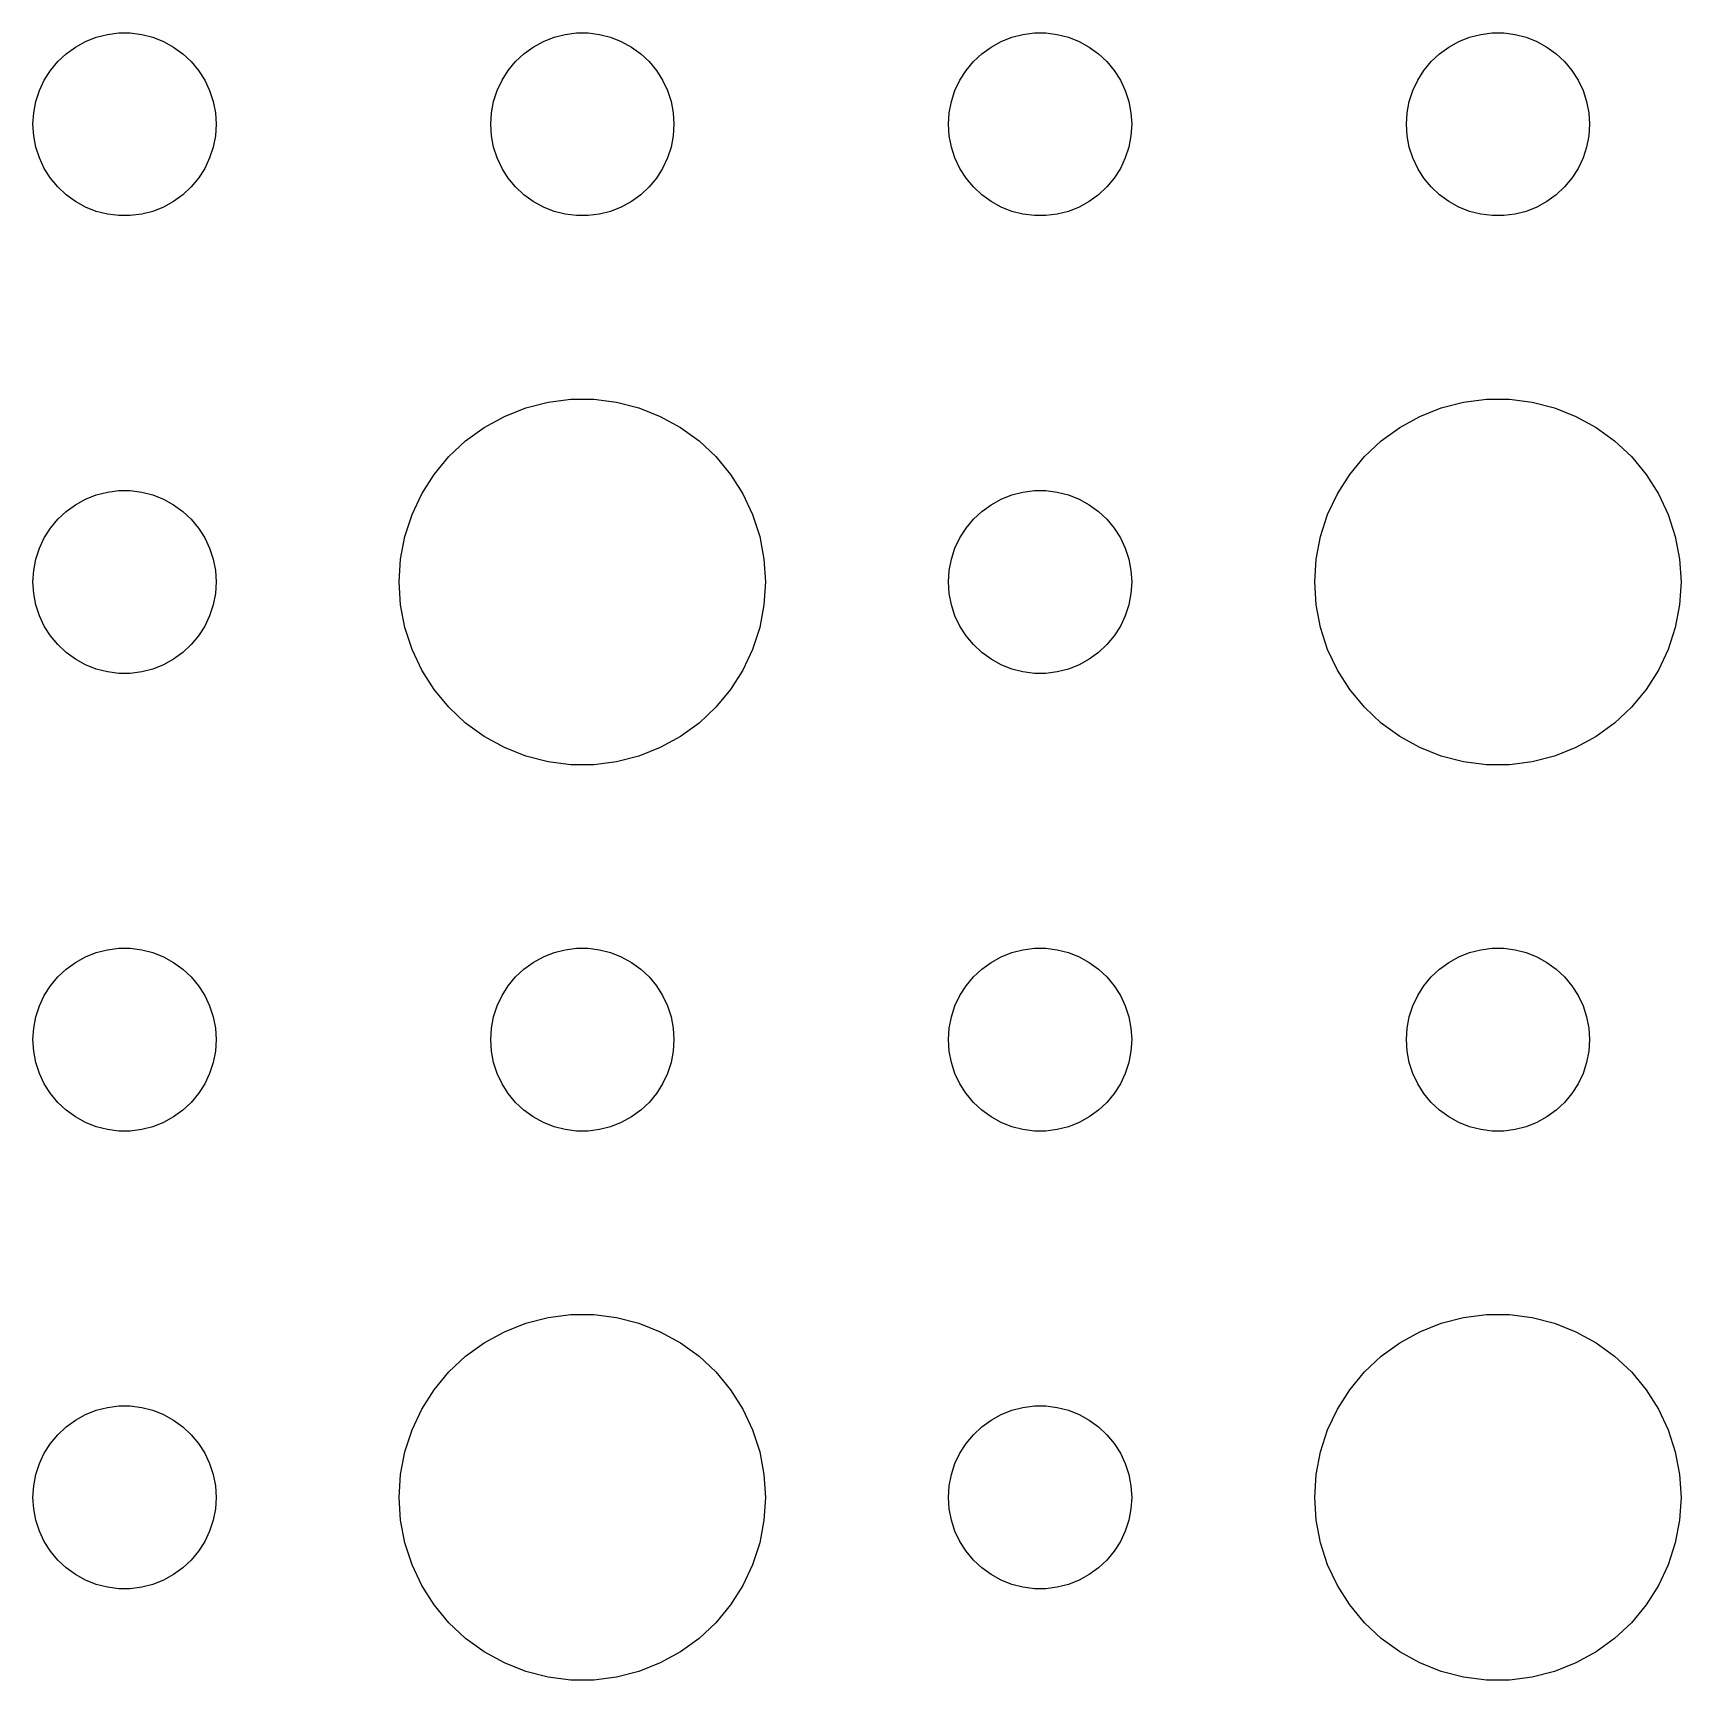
# Model space of a CAD drawing. Header units: metres. Extents: x -134 to 134, y 176 to 508.
# Drawn here: x -31.5 to -4.5, y 339.01 to 366 of the extents above; entities that cross this region are included whole.
import ezdxf

# ---------------------------------------------------------------- set-up
doc = ezdxf.new("R2010")
doc.units = ezdxf.units.M

msp = doc.modelspace()

# ---------------------------------------------------------------- linework, layer by layer
for p, q in [((-30.8037, 365.766), (-30.6387, 365.857)), ((-30.6387, 365.857), (-30.4635, 365.927)), ((-30.4635, 365.927), (-30.2811, 365.973)), ((-30.2811, 365.973), (-30.0942, 365.997)), ((-30.0942, 365.997), (-29.9058, 365.997)), ((-29.9058, 365.997), (-29.7189, 365.973)), ((-29.7189, 365.973), (-29.5365, 365.927)), ((-29.5365, 365.927), (-29.3613, 365.857)), ((-29.3613, 365.857), (-29.1963, 365.766)), ((-23.3037, 365.766), (-23.1387, 365.857)), ((-23.1387, 365.857), (-22.9635, 365.927)), ((-22.9635, 365.927), (-22.7811, 365.973)), ((-22.7811, 365.973), (-22.5942, 365.997)), ((-22.5942, 365.997), (-22.4058, 365.997)), ((-22.4058, 365.997), (-22.2189, 365.973)), ((-22.2189, 365.973), (-22.0365, 365.927)), ((-22.0365, 365.927), (-21.8613, 365.857)), ((-21.8613, 365.857), (-21.6963, 365.766)), ((-15.8037, 365.766), (-15.6387, 365.857)), ((-15.6387, 365.857), (-15.4635, 365.927)), ((-15.4635, 365.927), (-15.2811, 365.973)), ((-15.2811, 365.973), (-15.0942, 365.997)), ((-15.0942, 365.997), (-14.9058, 365.997)), ((-14.9058, 365.997), (-14.7189, 365.973)), ((-14.7189, 365.973), (-14.5365, 365.927)), ((-14.5365, 365.927), (-14.3613, 365.857)), ((-14.3613, 365.857), (-14.1963, 365.766)), ((-8.30373, 365.766), (-8.13866, 365.857)), ((-8.13866, 365.857), (-7.96352, 365.927)), ((-7.96352, 365.927), (-7.78107, 365.973)), ((-7.78107, 365.973), (-7.59418, 365.997)), ((-7.59418, 365.997), (-7.40581, 365.997)), ((-7.40581, 365.997), (-7.21892, 365.973)), ((-7.21892, 365.973), (-7.03647, 365.927)), ((-7.03647, 365.927), (-6.86133, 365.857)), ((-6.86133, 365.857), (-6.69626, 365.766)), ((-31.0934, 365.527), (-30.9561, 365.656)), ((-30.9561, 365.656), (-30.8037, 365.766)), ((-29.1963, 365.766), (-29.0439, 365.656)), ((-29.0439, 365.656), (-28.9065, 365.527)), ((-23.5934, 365.527), (-23.4561, 365.656)), ((-23.4561, 365.656), (-23.3037, 365.766)), ((-21.6963, 365.766), (-21.5439, 365.656)), ((-21.5439, 365.656), (-21.4065, 365.527)), ((-16.0934, 365.527), (-15.9561, 365.656)), ((-15.9561, 365.656), (-15.8037, 365.766)), ((-14.1963, 365.766), (-14.0439, 365.656)), ((-14.0439, 365.656), (-13.9065, 365.527)), ((-8.59344, 365.527), (-8.45613, 365.656)), ((-8.45613, 365.656), (-8.30373, 365.766)), ((-6.69626, 365.766), (-6.54385, 365.656)), ((-6.54385, 365.656), (-6.40654, 365.527)), ((-31.3145, 365.223), (-31.2135, 365.382)), ((-31.2135, 365.382), (-31.0934, 365.527)), ((-28.9065, 365.527), (-28.7865, 365.382)), ((-28.7865, 365.382), (-28.6855, 365.223)), ((-23.8145, 365.223), (-23.7135, 365.382)), ((-23.7135, 365.382), (-23.5934, 365.527)), ((-21.4065, 365.527), (-21.2865, 365.382)), ((-21.2865, 365.382), (-21.1855, 365.223)), ((-16.3145, 365.223), (-16.2135, 365.382)), ((-16.2135, 365.382), (-16.0934, 365.527)), ((-13.9065, 365.527), (-13.7865, 365.382)), ((-13.7865, 365.382), (-13.6855, 365.223)), ((-8.81445, 365.223), (-8.71352, 365.382)), ((-8.71352, 365.382), (-8.59344, 365.527)), ((-6.40654, 365.527), (-6.28647, 365.382)), ((-6.28647, 365.382), (-6.18553, 365.223)), ((-31.4529, 364.873), (-31.3947, 365.052)), ((-31.3947, 365.052), (-31.3145, 365.223)), ((-28.6855, 365.223), (-28.6053, 365.052)), ((-28.6053, 365.052), (-28.5471, 364.873)), ((-23.9529, 364.873), (-23.8947, 365.052)), ((-23.8947, 365.052), (-23.8145, 365.223)), ((-21.1855, 365.223), (-21.1053, 365.052)), ((-21.1053, 365.052), (-21.0471, 364.873)), ((-16.4529, 364.873), (-16.3947, 365.052)), ((-16.3947, 365.052), (-16.3145, 365.223)), ((-13.6855, 365.223), (-13.6053, 365.052)), ((-13.6053, 365.052), (-13.5471, 364.873)), ((-8.95287, 364.873), (-8.89465, 365.052)), ((-8.89465, 365.052), (-8.81445, 365.223)), ((-6.18553, 365.223), (-6.10533, 365.052)), ((-6.10533, 365.052), (-6.04712, 364.873)), ((-31.4882, 364.688), (-31.4529, 364.873)), ((-28.5471, 364.873), (-28.5118, 364.688)), ((-23.9882, 364.688), (-23.9529, 364.873)), ((-21.0471, 364.873), (-21.0118, 364.688)), ((-16.4882, 364.688), (-16.4529, 364.873)), ((-13.5471, 364.873), (-13.5118, 364.688)), ((-8.98816, 364.688), (-8.95287, 364.873)), ((-6.04712, 364.873), (-6.01183, 364.688)), ((-31.5, 364.5), (-31.4882, 364.688)), ((-31.4882, 364.312), (-31.5, 364.5)), ((-28.5118, 364.688), (-28.5, 364.5)), ((-28.5, 364.5), (-28.5118, 364.312)), ((-24, 364.5), (-23.9882, 364.688)), ((-23.9882, 364.312), (-24, 364.5)), ((-21.0118, 364.688), (-21, 364.5)), ((-21, 364.5), (-21.0118, 364.312)), ((-16.5, 364.5), (-16.4882, 364.688)), ((-16.4882, 364.312), (-16.5, 364.5)), ((-13.5118, 364.688), (-13.5, 364.5)), ((-13.5, 364.5), (-13.5118, 364.312)), ((-9, 364.5), (-8.98816, 364.688)), ((-8.98816, 364.312), (-9, 364.5)), ((-6.01183, 364.688), (-6, 364.5)), ((-6, 364.5), (-6.01183, 364.312)), ((-31.4529, 364.127), (-31.4882, 364.312)), ((-28.5118, 364.312), (-28.5471, 364.127)), ((-23.9529, 364.127), (-23.9882, 364.312)), ((-21.0118, 364.312), (-21.0471, 364.127)), ((-16.4529, 364.127), (-16.4882, 364.312)), ((-13.5118, 364.312), (-13.5471, 364.127)), ((-8.95287, 364.127), (-8.98816, 364.312)), ((-6.01183, 364.312), (-6.04712, 364.127)), ((-31.3947, 363.948), (-31.4529, 364.127)), ((-28.5471, 364.127), (-28.6053, 363.948)), ((-23.8947, 363.948), (-23.9529, 364.127)), ((-21.0471, 364.127), (-21.1053, 363.948)), ((-16.3947, 363.948), (-16.4529, 364.127)), ((-13.5471, 364.127), (-13.6053, 363.948)), ((-8.89465, 363.948), (-8.95287, 364.127)), ((-6.04712, 364.127), (-6.10533, 363.948)), ((-31.3145, 363.777), (-31.3947, 363.948)), ((-31.2135, 363.618), (-31.3145, 363.777)), ((-28.6855, 363.777), (-28.7865, 363.618)), ((-28.6053, 363.948), (-28.6855, 363.777)), ((-23.8145, 363.777), (-23.8947, 363.948)), ((-23.7135, 363.618), (-23.8145, 363.777)), ((-21.1855, 363.777), (-21.2865, 363.618)), ((-21.1053, 363.948), (-21.1855, 363.777)), ((-16.3145, 363.777), (-16.3947, 363.948)), ((-16.2135, 363.618), (-16.3145, 363.777)), ((-13.6855, 363.777), (-13.7865, 363.618)), ((-13.6053, 363.948), (-13.6855, 363.777)), ((-8.81445, 363.777), (-8.89465, 363.948)), ((-8.71352, 363.618), (-8.81445, 363.777)), ((-6.18553, 363.777), (-6.28647, 363.618)), ((-6.10533, 363.948), (-6.18553, 363.777)), ((-31.0934, 363.473), (-31.2135, 363.618)), ((-30.9561, 363.344), (-31.0934, 363.473)), ((-28.9065, 363.473), (-29.0439, 363.344)), ((-28.7865, 363.618), (-28.9065, 363.473)), ((-23.5934, 363.473), (-23.7135, 363.618)), ((-23.4561, 363.344), (-23.5934, 363.473)), ((-21.4065, 363.473), (-21.5439, 363.344)), ((-21.2865, 363.618), (-21.4065, 363.473)), ((-16.0934, 363.473), (-16.2135, 363.618)), ((-15.9561, 363.344), (-16.0934, 363.473)), ((-13.9065, 363.473), (-14.0439, 363.344)), ((-13.7865, 363.618), (-13.9065, 363.473)), ((-8.59344, 363.473), (-8.71352, 363.618)), ((-8.45613, 363.344), (-8.59344, 363.473)), ((-6.40654, 363.473), (-6.54385, 363.344)), ((-6.28647, 363.618), (-6.40654, 363.473)), ((-30.8037, 363.234), (-30.9561, 363.344)), ((-30.6387, 363.143), (-30.8037, 363.234)), ((-29.1963, 363.234), (-29.3613, 363.143)), ((-29.0439, 363.344), (-29.1963, 363.234)), ((-23.3037, 363.234), (-23.4561, 363.344)), ((-23.1387, 363.143), (-23.3037, 363.234)), ((-21.6963, 363.234), (-21.8613, 363.143)), ((-21.5439, 363.344), (-21.6963, 363.234)), ((-15.8037, 363.234), (-15.9561, 363.344)), ((-15.6387, 363.143), (-15.8037, 363.234)), ((-14.1963, 363.234), (-14.3613, 363.143)), ((-14.0439, 363.344), (-14.1963, 363.234)), ((-8.30373, 363.234), (-8.45613, 363.344)), ((-8.13866, 363.143), (-8.30373, 363.234)), ((-6.69626, 363.234), (-6.86133, 363.143)), ((-6.54385, 363.344), (-6.69626, 363.234)), ((-30.4635, 363.073), (-30.6387, 363.143)), ((-30.2811, 363.027), (-30.4635, 363.073)), ((-30.0942, 363.003), (-30.2811, 363.027)), ((-29.9058, 363.003), (-30.0942, 363.003)), ((-29.7189, 363.027), (-29.9058, 363.003)), ((-29.5365, 363.073), (-29.7189, 363.027)), ((-29.3613, 363.143), (-29.5365, 363.073)), ((-22.9635, 363.073), (-23.1387, 363.143)), ((-22.7811, 363.027), (-22.9635, 363.073)), ((-22.5942, 363.003), (-22.7811, 363.027)), ((-22.4058, 363.003), (-22.5942, 363.003)), ((-22.2189, 363.027), (-22.4058, 363.003)), ((-22.0365, 363.073), (-22.2189, 363.027)), ((-21.8613, 363.143), (-22.0365, 363.073)), ((-15.4635, 363.073), (-15.6387, 363.143)), ((-15.2811, 363.027), (-15.4635, 363.073)), ((-15.0942, 363.003), (-15.2811, 363.027)), ((-14.9058, 363.003), (-15.0942, 363.003)), ((-14.7189, 363.027), (-14.9058, 363.003)), ((-14.5365, 363.073), (-14.7189, 363.027)), ((-14.3613, 363.143), (-14.5365, 363.073)), ((-7.96352, 363.073), (-8.13866, 363.143)), ((-7.78107, 363.027), (-7.96352, 363.073)), ((-7.59418, 363.003), (-7.78107, 363.027)), ((-7.40581, 363.003), (-7.59418, 363.003)), ((-7.21892, 363.027), (-7.40581, 363.003)), ((-7.03647, 363.073), (-7.21892, 363.027)), ((-6.86133, 363.143), (-7.03647, 363.073)), ((-23.427, 359.853), (-23.0621, 359.947)), ((-23.0621, 359.947), (-22.6884, 359.994)), ((-22.6884, 359.994), (-22.3116, 359.994)), ((-22.3116, 359.994), (-21.9379, 359.947)), ((-21.9379, 359.947), (-21.5729, 359.853)), ((-8.42705, 359.853), (-8.06213, 359.947)), ((-8.06213, 359.947), (-7.68837, 359.994)), ((-7.68837, 359.994), (-7.31161, 359.994)), ((-7.31161, 359.994), (-6.93785, 359.947)), ((-6.93785, 359.947), (-6.57294, 359.853)), ((-24.1075, 359.533), (-23.7773, 359.714)), ((-23.7773, 359.714), (-23.427, 359.853)), ((-21.5729, 359.853), (-21.2227, 359.714)), ((-21.2227, 359.714), (-20.8925, 359.533)), ((-9.10747, 359.533), (-8.77733, 359.714)), ((-8.77733, 359.714), (-8.42705, 359.853)), ((-6.57294, 359.853), (-6.22266, 359.714)), ((-6.22266, 359.714), (-5.89252, 359.533)), ((-24.4123, 359.312), (-24.1075, 359.533)), ((-20.8925, 359.533), (-20.5877, 359.312)), ((-9.41226, 359.312), (-9.10747, 359.533)), ((-5.89252, 359.533), (-5.58772, 359.312)), ((-24.6869, 359.054), (-24.4123, 359.312)), ((-20.5877, 359.312), (-20.3131, 359.054)), ((-9.6869, 359.054), (-9.41226, 359.312)), ((-5.58772, 359.312), (-5.31308, 359.054)), ((-24.927, 358.763), (-24.6869, 359.054)), ((-20.3131, 359.054), (-20.0729, 358.763)), ((-9.92705, 358.763), (-9.6869, 359.054)), ((-5.31308, 359.054), (-5.07294, 358.763)), ((-25.1289, 358.445), (-24.927, 358.763)), ((-20.0729, 358.763), (-19.8711, 358.445)), ((-10.1289, 358.445), (-9.92705, 358.763)), ((-5.07294, 358.763), (-4.87108, 358.445)), ((-30.8037, 358.266), (-30.6387, 358.357)), ((-30.6387, 358.357), (-30.4635, 358.427)), ((-30.4635, 358.427), (-30.2811, 358.473)), ((-30.2811, 358.473), (-30.0942, 358.497)), ((-30.0942, 358.497), (-29.9058, 358.497)), ((-29.9058, 358.497), (-29.7189, 358.473)), ((-29.7189, 358.473), (-29.5365, 358.427)), ((-29.5365, 358.427), (-29.3613, 358.357)), ((-29.3613, 358.357), (-29.1963, 358.266)), ((-25.2893, 358.104), (-25.1289, 358.445)), ((-19.8711, 358.445), (-19.7107, 358.104)), ((-15.8037, 358.266), (-15.6387, 358.357)), ((-15.6387, 358.357), (-15.4635, 358.427)), ((-15.4635, 358.427), (-15.2811, 358.473)), ((-15.2811, 358.473), (-15.0942, 358.497)), ((-15.0942, 358.497), (-14.9058, 358.497)), ((-14.9058, 358.497), (-14.7189, 358.473)), ((-14.7189, 358.473), (-14.5365, 358.427)), ((-14.5365, 358.427), (-14.3613, 358.357)), ((-14.3613, 358.357), (-14.1963, 358.266)), ((-10.2893, 358.104), (-10.1289, 358.445)), ((-4.87108, 358.445), (-4.71066, 358.104)), ((-31.2135, 357.882), (-31.0934, 358.027)), ((-31.0934, 358.027), (-30.9561, 358.156)), ((-30.9561, 358.156), (-30.8037, 358.266)), ((-29.1963, 358.266), (-29.0439, 358.156)), ((-29.0439, 358.156), (-28.9065, 358.027)), ((-28.9065, 358.027), (-28.7865, 357.882)), ((-25.4057, 357.746), (-25.2893, 358.104)), ((-19.7107, 358.104), (-19.5942, 357.746)), ((-16.2135, 357.882), (-16.0934, 358.027)), ((-16.0934, 358.027), (-15.9561, 358.156)), ((-15.9561, 358.156), (-15.8037, 358.266)), ((-14.1963, 358.266), (-14.0439, 358.156)), ((-14.0439, 358.156), (-13.9065, 358.027)), ((-13.9065, 358.027), (-13.7865, 357.882)), ((-10.4057, 357.746), (-10.2893, 358.104)), ((-4.71066, 358.104), (-4.59424, 357.746)), ((-31.3145, 357.723), (-31.2135, 357.882)), ((-28.7865, 357.882), (-28.6855, 357.723)), ((-16.3145, 357.723), (-16.2135, 357.882)), ((-13.7865, 357.882), (-13.6855, 357.723)), ((-31.4529, 357.373), (-31.3947, 357.552)), ((-31.3947, 357.552), (-31.3145, 357.723)), ((-28.6855, 357.723), (-28.6053, 357.552)), ((-28.6053, 357.552), (-28.5471, 357.373)), ((-25.4763, 357.376), (-25.4057, 357.746)), ((-19.5942, 357.746), (-19.5237, 357.376)), ((-16.4529, 357.373), (-16.3947, 357.552)), ((-16.3947, 357.552), (-16.3145, 357.723)), ((-13.6855, 357.723), (-13.6053, 357.552)), ((-13.6053, 357.552), (-13.5471, 357.373)), ((-10.4763, 357.376), (-10.4057, 357.746)), ((-4.59424, 357.746), (-4.52365, 357.376)), ((-31.4882, 357.188), (-31.4529, 357.373)), ((-28.5471, 357.373), (-28.5118, 357.188)), ((-25.5, 357), (-25.4763, 357.376)), ((-19.5237, 357.376), (-19.5, 357)), ((-16.4882, 357.188), (-16.4529, 357.373)), ((-13.5471, 357.373), (-13.5118, 357.188)), ((-10.5, 357), (-10.4763, 357.376)), ((-4.52365, 357.376), (-4.5, 357)), ((-31.5, 357), (-31.4882, 357.188)), ((-31.4882, 356.812), (-31.5, 357)), ((-28.5118, 357.188), (-28.5, 357)), ((-28.5, 357), (-28.5118, 356.812)), ((-25.4763, 356.624), (-25.5, 357)), ((-19.5, 357), (-19.5237, 356.624)), ((-16.5, 357), (-16.4882, 357.188)), ((-16.4882, 356.812), (-16.5, 357)), ((-13.5118, 357.188), (-13.5, 357)), ((-13.5, 357), (-13.5118, 356.812)), ((-10.4763, 356.624), (-10.5, 357)), ((-4.5, 357), (-4.52365, 356.624)), ((-31.4529, 356.627), (-31.4882, 356.812)), ((-28.5118, 356.812), (-28.5471, 356.627)), ((-16.4529, 356.627), (-16.4882, 356.812)), ((-13.5118, 356.812), (-13.5471, 356.627)), ((-31.3947, 356.448), (-31.4529, 356.627)), ((-31.3145, 356.277), (-31.3947, 356.448)), ((-28.6053, 356.448), (-28.6855, 356.277)), ((-28.5471, 356.627), (-28.6053, 356.448)), ((-25.4057, 356.254), (-25.4763, 356.624)), ((-19.5237, 356.624), (-19.5942, 356.254)), ((-16.3947, 356.448), (-16.4529, 356.627)), ((-16.3145, 356.277), (-16.3947, 356.448)), ((-13.6053, 356.448), (-13.6855, 356.277)), ((-13.5471, 356.627), (-13.6053, 356.448)), ((-10.4057, 356.254), (-10.4763, 356.624)), ((-4.52365, 356.624), (-4.59424, 356.254)), ((-31.2135, 356.118), (-31.3145, 356.277)), ((-28.6855, 356.277), (-28.7865, 356.118)), ((-25.2893, 355.896), (-25.4057, 356.254)), ((-19.5942, 356.254), (-19.7107, 355.896)), ((-16.2135, 356.118), (-16.3145, 356.277)), ((-13.6855, 356.277), (-13.7865, 356.118)), ((-10.2893, 355.896), (-10.4057, 356.254)), ((-4.59424, 356.254), (-4.71066, 355.896)), ((-31.0934, 355.973), (-31.2135, 356.118)), ((-30.9561, 355.844), (-31.0934, 355.973)), ((-28.9065, 355.973), (-29.0439, 355.844)), ((-28.7865, 356.118), (-28.9065, 355.973)), ((-25.1289, 355.555), (-25.2893, 355.896)), ((-19.7107, 355.896), (-19.8711, 355.555)), ((-16.0934, 355.973), (-16.2135, 356.118)), ((-15.9561, 355.844), (-16.0934, 355.973)), ((-13.9065, 355.973), (-14.0439, 355.844)), ((-13.7865, 356.118), (-13.9065, 355.973)), ((-10.1289, 355.555), (-10.2893, 355.896)), ((-4.71066, 355.896), (-4.87108, 355.555)), ((-30.8037, 355.734), (-30.9561, 355.844)), ((-30.6387, 355.643), (-30.8037, 355.734)), ((-30.4635, 355.573), (-30.6387, 355.643)), ((-29.3613, 355.643), (-29.5365, 355.573)), ((-29.1963, 355.734), (-29.3613, 355.643)), ((-29.0439, 355.844), (-29.1963, 355.734)), ((-15.8037, 355.734), (-15.9561, 355.844)), ((-15.6387, 355.643), (-15.8037, 355.734)), ((-15.4635, 355.573), (-15.6387, 355.643)), ((-14.3613, 355.643), (-14.5365, 355.573)), ((-14.1963, 355.734), (-14.3613, 355.643)), ((-14.0439, 355.844), (-14.1963, 355.734)), ((-30.2811, 355.527), (-30.4635, 355.573)), ((-30.0942, 355.503), (-30.2811, 355.527)), ((-29.9058, 355.503), (-30.0942, 355.503)), ((-29.7189, 355.527), (-29.9058, 355.503)), ((-29.5365, 355.573), (-29.7189, 355.527)), ((-24.927, 355.237), (-25.1289, 355.555)), ((-19.8711, 355.555), (-20.0729, 355.237)), ((-15.2811, 355.527), (-15.4635, 355.573)), ((-15.0942, 355.503), (-15.2811, 355.527)), ((-14.9058, 355.503), (-15.0942, 355.503)), ((-14.7189, 355.527), (-14.9058, 355.503)), ((-14.5365, 355.573), (-14.7189, 355.527)), ((-9.92705, 355.237), (-10.1289, 355.555)), ((-4.87108, 355.555), (-5.07294, 355.237)), ((-24.6869, 354.946), (-24.927, 355.237)), ((-20.0729, 355.237), (-20.3131, 354.946)), ((-9.6869, 354.946), (-9.92705, 355.237)), ((-5.07294, 355.237), (-5.31308, 354.946)), ((-24.4123, 354.688), (-24.6869, 354.946)), ((-20.3131, 354.946), (-20.5877, 354.688)), ((-9.41226, 354.688), (-9.6869, 354.946)), ((-5.31308, 354.946), (-5.58772, 354.688)), ((-24.1075, 354.467), (-24.4123, 354.688)), ((-20.5877, 354.688), (-20.8925, 354.467)), ((-9.10747, 354.467), (-9.41226, 354.688)), ((-5.58772, 354.688), (-5.89252, 354.467)), ((-23.7773, 354.286), (-24.1075, 354.467)), ((-23.427, 354.147), (-23.7773, 354.286)), ((-21.2227, 354.286), (-21.5729, 354.147)), ((-20.8925, 354.467), (-21.2227, 354.286)), ((-8.77733, 354.286), (-9.10747, 354.467)), ((-8.42705, 354.147), (-8.77733, 354.286)), ((-6.22266, 354.286), (-6.57294, 354.147)), ((-5.89252, 354.467), (-6.22266, 354.286)), ((-23.0621, 354.053), (-23.427, 354.147)), ((-22.6884, 354.006), (-23.0621, 354.053)), ((-22.3116, 354.006), (-22.6884, 354.006)), ((-21.9379, 354.053), (-22.3116, 354.006)), ((-21.5729, 354.147), (-21.9379, 354.053)), ((-8.06213, 354.053), (-8.42705, 354.147)), ((-7.68837, 354.006), (-8.06213, 354.053)), ((-7.31161, 354.006), (-7.68837, 354.006)), ((-6.93785, 354.053), (-7.31161, 354.006)), ((-6.57294, 354.147), (-6.93785, 354.053)), ((-30.9561, 350.656), (-30.8037, 350.766)), ((-30.8037, 350.766), (-30.6387, 350.857)), ((-30.6387, 350.857), (-30.4635, 350.927)), ((-30.4635, 350.927), (-30.2811, 350.973)), ((-30.2811, 350.973), (-30.0942, 350.997)), ((-30.0942, 350.997), (-29.9058, 350.997)), ((-29.9058, 350.997), (-29.7189, 350.973)), ((-29.7189, 350.973), (-29.5365, 350.927)), ((-29.5365, 350.927), (-29.3613, 350.857)), ((-29.3613, 350.857), (-29.1963, 350.766)), ((-29.1963, 350.766), (-29.0439, 350.656)), ((-23.4561, 350.656), (-23.3037, 350.766)), ((-23.3037, 350.766), (-23.1387, 350.857)), ((-23.1387, 350.857), (-22.9635, 350.927)), ((-22.9635, 350.927), (-22.7811, 350.973)), ((-22.7811, 350.973), (-22.5942, 350.997)), ((-22.5942, 350.997), (-22.4058, 350.997)), ((-22.4058, 350.997), (-22.2189, 350.973)), ((-22.2189, 350.973), (-22.0365, 350.927)), ((-22.0365, 350.927), (-21.8613, 350.857)), ((-21.8613, 350.857), (-21.6963, 350.766)), ((-21.6963, 350.766), (-21.5439, 350.656)), ((-15.9561, 350.656), (-15.8037, 350.766)), ((-15.8037, 350.766), (-15.6387, 350.857)), ((-15.6387, 350.857), (-15.4635, 350.927)), ((-15.4635, 350.927), (-15.2811, 350.973)), ((-15.2811, 350.973), (-15.0942, 350.997)), ((-15.0942, 350.997), (-14.9058, 350.997)), ((-14.9058, 350.997), (-14.7189, 350.973)), ((-14.7189, 350.973), (-14.5365, 350.927)), ((-14.5365, 350.927), (-14.3613, 350.857)), ((-14.3613, 350.857), (-14.1963, 350.766)), ((-14.1963, 350.766), (-14.0439, 350.656)), ((-8.45613, 350.656), (-8.30373, 350.766)), ((-8.30373, 350.766), (-8.13866, 350.857)), ((-8.13866, 350.857), (-7.96352, 350.927)), ((-7.96352, 350.927), (-7.78107, 350.973)), ((-7.78107, 350.973), (-7.59418, 350.997)), ((-7.59418, 350.997), (-7.40581, 350.997)), ((-7.40581, 350.997), (-7.21892, 350.973)), ((-7.21892, 350.973), (-7.03647, 350.927)), ((-7.03647, 350.927), (-6.86133, 350.857)), ((-6.86133, 350.857), (-6.69626, 350.766)), ((-6.69626, 350.766), (-6.54385, 350.656)), ((-31.2135, 350.382), (-31.0934, 350.527)), ((-31.0934, 350.527), (-30.9561, 350.656)), ((-29.0439, 350.656), (-28.9065, 350.527)), ((-28.9065, 350.527), (-28.7865, 350.382)), ((-23.7135, 350.382), (-23.5934, 350.527)), ((-23.5934, 350.527), (-23.4561, 350.656)), ((-21.5439, 350.656), (-21.4065, 350.527)), ((-21.4065, 350.527), (-21.2865, 350.382)), ((-16.2135, 350.382), (-16.0934, 350.527)), ((-16.0934, 350.527), (-15.9561, 350.656)), ((-14.0439, 350.656), (-13.9065, 350.527)), ((-13.9065, 350.527), (-13.7865, 350.382)), ((-8.71352, 350.382), (-8.59344, 350.527)), ((-8.59344, 350.527), (-8.45613, 350.656)), ((-6.54385, 350.656), (-6.40654, 350.527)), ((-6.40654, 350.527), (-6.28647, 350.382)), ((-31.3947, 350.052), (-31.3145, 350.223)), ((-31.3145, 350.223), (-31.2135, 350.382)), ((-28.7865, 350.382), (-28.6855, 350.223)), ((-28.6855, 350.223), (-28.6053, 350.052)), ((-23.8947, 350.052), (-23.8145, 350.223)), ((-23.8145, 350.223), (-23.7135, 350.382)), ((-21.2865, 350.382), (-21.1855, 350.223)), ((-21.1855, 350.223), (-21.1053, 350.052)), ((-16.3947, 350.052), (-16.3145, 350.223)), ((-16.3145, 350.223), (-16.2135, 350.382)), ((-13.7865, 350.382), (-13.6855, 350.223)), ((-13.6855, 350.223), (-13.6053, 350.052)), ((-8.89465, 350.052), (-8.81445, 350.223)), ((-8.81445, 350.223), (-8.71352, 350.382)), ((-6.28647, 350.382), (-6.18553, 350.223)), ((-6.18553, 350.223), (-6.10533, 350.052)), ((-31.4529, 349.873), (-31.3947, 350.052)), ((-28.6053, 350.052), (-28.5471, 349.873)), ((-23.9529, 349.873), (-23.8947, 350.052)), ((-21.1053, 350.052), (-21.0471, 349.873)), ((-16.4529, 349.873), (-16.3947, 350.052)), ((-13.6053, 350.052), (-13.5471, 349.873)), ((-8.95287, 349.873), (-8.89465, 350.052)), ((-6.10533, 350.052), (-6.04712, 349.873)), ((-31.5, 349.5), (-31.4882, 349.688)), ((-31.4882, 349.688), (-31.4529, 349.873)), ((-28.5471, 349.873), (-28.5118, 349.688)), ((-28.5118, 349.688), (-28.5, 349.5)), ((-24, 349.5), (-23.9882, 349.688)), ((-23.9882, 349.688), (-23.9529, 349.873)), ((-21.0471, 349.873), (-21.0118, 349.688)), ((-21.0118, 349.688), (-21, 349.5)), ((-16.5, 349.5), (-16.4882, 349.688)), ((-16.4882, 349.688), (-16.4529, 349.873)), ((-13.5471, 349.873), (-13.5118, 349.688)), ((-13.5118, 349.688), (-13.5, 349.5)), ((-9, 349.5), (-8.98816, 349.688)), ((-8.98816, 349.688), (-8.95287, 349.873)), ((-6.04712, 349.873), (-6.01183, 349.688)), ((-6.01183, 349.688), (-6, 349.5)), ((-31.4882, 349.312), (-31.5, 349.5)), ((-28.5, 349.5), (-28.5118, 349.312)), ((-23.9882, 349.312), (-24, 349.5)), ((-21, 349.5), (-21.0118, 349.312)), ((-16.4882, 349.312), (-16.5, 349.5)), ((-13.5, 349.5), (-13.5118, 349.312)), ((-8.98816, 349.312), (-9, 349.5)), ((-6, 349.5), (-6.01183, 349.312)), ((-31.4529, 349.127), (-31.4882, 349.312)), ((-31.3947, 348.948), (-31.4529, 349.127)), ((-28.5471, 349.127), (-28.6053, 348.948)), ((-28.5118, 349.312), (-28.5471, 349.127)), ((-23.9529, 349.127), (-23.9882, 349.312)), ((-23.8947, 348.948), (-23.9529, 349.127)), ((-21.0471, 349.127), (-21.1053, 348.948)), ((-21.0118, 349.312), (-21.0471, 349.127)), ((-16.4529, 349.127), (-16.4882, 349.312)), ((-16.3947, 348.948), (-16.4529, 349.127)), ((-13.5471, 349.127), (-13.6053, 348.948)), ((-13.5118, 349.312), (-13.5471, 349.127)), ((-8.95287, 349.127), (-8.98816, 349.312)), ((-8.89465, 348.948), (-8.95287, 349.127)), ((-6.04712, 349.127), (-6.10533, 348.948)), ((-6.01183, 349.312), (-6.04712, 349.127)), ((-31.3145, 348.777), (-31.3947, 348.948)), ((-28.6053, 348.948), (-28.6855, 348.777)), ((-23.8145, 348.777), (-23.8947, 348.948)), ((-21.1053, 348.948), (-21.1855, 348.777)), ((-16.3145, 348.777), (-16.3947, 348.948)), ((-13.6053, 348.948), (-13.6855, 348.777)), ((-8.81445, 348.777), (-8.89465, 348.948)), ((-6.10533, 348.948), (-6.18553, 348.777)), ((-31.2135, 348.618), (-31.3145, 348.777)), ((-31.0934, 348.473), (-31.2135, 348.618)), ((-28.7865, 348.618), (-28.9065, 348.473)), ((-28.6855, 348.777), (-28.7865, 348.618)), ((-23.7135, 348.618), (-23.8145, 348.777)), ((-23.5934, 348.473), (-23.7135, 348.618)), ((-21.2865, 348.618), (-21.4065, 348.473)), ((-21.1855, 348.777), (-21.2865, 348.618)), ((-16.2135, 348.618), (-16.3145, 348.777)), ((-16.0934, 348.473), (-16.2135, 348.618)), ((-13.7865, 348.618), (-13.9065, 348.473)), ((-13.6855, 348.777), (-13.7865, 348.618)), ((-8.71352, 348.618), (-8.81445, 348.777)), ((-8.59344, 348.473), (-8.71352, 348.618)), ((-6.28647, 348.618), (-6.40654, 348.473)), ((-6.18553, 348.777), (-6.28647, 348.618)), ((-30.9561, 348.344), (-31.0934, 348.473)), ((-30.8037, 348.234), (-30.9561, 348.344)), ((-29.0439, 348.344), (-29.1963, 348.234)), ((-28.9065, 348.473), (-29.0439, 348.344)), ((-23.4561, 348.344), (-23.5934, 348.473)), ((-23.3037, 348.234), (-23.4561, 348.344)), ((-21.5439, 348.344), (-21.6963, 348.234)), ((-21.4065, 348.473), (-21.5439, 348.344)), ((-15.9561, 348.344), (-16.0934, 348.473)), ((-15.8037, 348.234), (-15.9561, 348.344)), ((-14.0439, 348.344), (-14.1963, 348.234)), ((-13.9065, 348.473), (-14.0439, 348.344)), ((-8.45613, 348.344), (-8.59344, 348.473)), ((-8.30373, 348.234), (-8.45613, 348.344)), ((-6.54385, 348.344), (-6.69626, 348.234)), ((-6.40654, 348.473), (-6.54385, 348.344)), ((-30.6387, 348.143), (-30.8037, 348.234)), ((-30.4635, 348.073), (-30.6387, 348.143)), ((-30.2811, 348.027), (-30.4635, 348.073)), ((-29.5365, 348.073), (-29.7189, 348.027)), ((-29.3613, 348.143), (-29.5365, 348.073)), ((-29.1963, 348.234), (-29.3613, 348.143)), ((-23.1387, 348.143), (-23.3037, 348.234)), ((-22.9635, 348.073), (-23.1387, 348.143)), ((-22.7811, 348.027), (-22.9635, 348.073)), ((-22.0365, 348.073), (-22.2189, 348.027)), ((-21.8613, 348.143), (-22.0365, 348.073)), ((-21.6963, 348.234), (-21.8613, 348.143)), ((-15.6387, 348.143), (-15.8037, 348.234)), ((-15.4635, 348.073), (-15.6387, 348.143)), ((-15.2811, 348.027), (-15.4635, 348.073)), ((-14.5365, 348.073), (-14.7189, 348.027)), ((-14.3613, 348.143), (-14.5365, 348.073)), ((-14.1963, 348.234), (-14.3613, 348.143)), ((-8.13866, 348.143), (-8.30373, 348.234)), ((-7.96352, 348.073), (-8.13866, 348.143)), ((-7.78107, 348.027), (-7.96352, 348.073)), ((-7.03647, 348.073), (-7.21892, 348.027)), ((-6.86133, 348.143), (-7.03647, 348.073)), ((-6.69626, 348.234), (-6.86133, 348.143)), ((-30.0942, 348.003), (-30.2811, 348.027)), ((-29.9058, 348.003), (-30.0942, 348.003)), ((-29.7189, 348.027), (-29.9058, 348.003)), ((-22.5942, 348.003), (-22.7811, 348.027)), ((-22.4058, 348.003), (-22.5942, 348.003)), ((-22.2189, 348.027), (-22.4058, 348.003)), ((-15.0942, 348.003), (-15.2811, 348.027)), ((-14.9058, 348.003), (-15.0942, 348.003)), ((-14.7189, 348.027), (-14.9058, 348.003)), ((-7.59418, 348.003), (-7.78107, 348.027)), ((-7.40581, 348.003), (-7.59418, 348.003)), ((-7.21892, 348.027), (-7.40581, 348.003)), ((-23.7773, 344.714), (-23.427, 344.853)), ((-23.427, 344.853), (-23.0621, 344.947)), ((-23.0621, 344.947), (-22.6884, 344.994)), ((-22.6884, 344.994), (-22.3116, 344.994)), ((-22.3116, 344.994), (-21.9379, 344.947)), ((-21.9379, 344.947), (-21.5729, 344.853)), ((-21.5729, 344.853), (-21.2227, 344.714)), ((-8.77733, 344.714), (-8.42705, 344.853)), ((-8.42705, 344.853), (-8.06213, 344.947)), ((-8.06213, 344.947), (-7.68837, 344.994)), ((-7.68837, 344.994), (-7.31161, 344.994)), ((-7.31161, 344.994), (-6.93785, 344.947)), ((-6.93785, 344.947), (-6.57294, 344.853)), ((-6.57294, 344.853), (-6.22266, 344.714)), ((-24.4123, 344.312), (-24.1075, 344.533)), ((-24.1075, 344.533), (-23.7773, 344.714)), ((-21.2227, 344.714), (-20.8925, 344.533)), ((-20.8925, 344.533), (-20.5877, 344.312)), ((-9.41226, 344.312), (-9.10747, 344.533)), ((-9.10747, 344.533), (-8.77733, 344.714)), ((-6.22266, 344.714), (-5.89252, 344.533)), ((-5.89252, 344.533), (-5.58772, 344.312)), ((-24.6869, 344.054), (-24.4123, 344.312)), ((-20.5877, 344.312), (-20.3131, 344.054)), ((-9.6869, 344.054), (-9.41226, 344.312)), ((-5.58772, 344.312), (-5.31308, 344.054)), ((-24.927, 343.763), (-24.6869, 344.054)), ((-20.3131, 344.054), (-20.0729, 343.763)), ((-9.92705, 343.763), (-9.6869, 344.054)), ((-5.31308, 344.054), (-5.07294, 343.763)), ((-25.1289, 343.445), (-24.927, 343.763)), ((-20.0729, 343.763), (-19.8711, 343.445)), ((-10.1289, 343.445), (-9.92705, 343.763)), ((-5.07294, 343.763), (-4.87108, 343.445)), ((-30.4635, 343.427), (-30.2811, 343.473)), ((-30.2811, 343.473), (-30.0942, 343.497)), ((-30.0942, 343.497), (-29.9058, 343.497)), ((-29.9058, 343.497), (-29.7189, 343.473)), ((-29.7189, 343.473), (-29.5365, 343.427)), ((-25.2893, 343.104), (-25.1289, 343.445)), ((-19.8711, 343.445), (-19.7107, 343.104)), ((-15.4635, 343.427), (-15.2811, 343.473)), ((-15.2811, 343.473), (-15.0942, 343.497)), ((-15.0942, 343.497), (-14.9058, 343.497)), ((-14.9058, 343.497), (-14.7189, 343.473)), ((-14.7189, 343.473), (-14.5365, 343.427)), ((-10.2893, 343.104), (-10.1289, 343.445)), ((-4.87108, 343.445), (-4.71066, 343.104)), ((-30.9561, 343.156), (-30.8037, 343.266)), ((-30.8037, 343.266), (-30.6387, 343.357)), ((-30.6387, 343.357), (-30.4635, 343.427)), ((-29.5365, 343.427), (-29.3613, 343.357)), ((-29.3613, 343.357), (-29.1963, 343.266)), ((-29.1963, 343.266), (-29.0439, 343.156)), ((-15.9561, 343.156), (-15.8037, 343.266)), ((-15.8037, 343.266), (-15.6387, 343.357)), ((-15.6387, 343.357), (-15.4635, 343.427)), ((-14.5365, 343.427), (-14.3613, 343.357)), ((-14.3613, 343.357), (-14.1963, 343.266)), ((-14.1963, 343.266), (-14.0439, 343.156)), ((-31.2135, 342.882), (-31.0934, 343.027)), ((-31.0934, 343.027), (-30.9561, 343.156)), ((-29.0439, 343.156), (-28.9065, 343.027)), ((-28.9065, 343.027), (-28.7865, 342.882)), ((-25.4057, 342.746), (-25.2893, 343.104)), ((-19.7107, 343.104), (-19.5942, 342.746)), ((-16.2135, 342.882), (-16.0934, 343.027)), ((-16.0934, 343.027), (-15.9561, 343.156)), ((-14.0439, 343.156), (-13.9065, 343.027)), ((-13.9065, 343.027), (-13.7865, 342.882)), ((-10.4057, 342.746), (-10.2893, 343.104)), ((-4.71066, 343.104), (-4.59424, 342.746)), ((-31.3947, 342.552), (-31.3145, 342.723)), ((-31.3145, 342.723), (-31.2135, 342.882)), ((-28.7865, 342.882), (-28.6855, 342.723)), ((-28.6855, 342.723), (-28.6053, 342.552)), ((-25.4763, 342.376), (-25.4057, 342.746)), ((-19.5942, 342.746), (-19.5237, 342.376)), ((-16.3947, 342.552), (-16.3145, 342.723)), ((-16.3145, 342.723), (-16.2135, 342.882)), ((-13.7865, 342.882), (-13.6855, 342.723)), ((-13.6855, 342.723), (-13.6053, 342.552)), ((-10.4763, 342.376), (-10.4057, 342.746)), ((-4.59424, 342.746), (-4.52365, 342.376)), ((-31.4882, 342.188), (-31.4529, 342.373)), ((-31.4529, 342.373), (-31.3947, 342.552)), ((-28.6053, 342.552), (-28.5471, 342.373)), ((-28.5471, 342.373), (-28.5118, 342.188)), ((-25.5, 342), (-25.4763, 342.376)), ((-19.5237, 342.376), (-19.5, 342)), ((-16.4882, 342.188), (-16.4529, 342.373)), ((-16.4529, 342.373), (-16.3947, 342.552)), ((-13.6053, 342.552), (-13.5471, 342.373)), ((-13.5471, 342.373), (-13.5118, 342.188)), ((-10.5, 342), (-10.4763, 342.376)), ((-4.52365, 342.376), (-4.5, 342)), ((-31.5, 342), (-31.4882, 342.188)), ((-28.5118, 342.188), (-28.5, 342)), ((-16.5, 342), (-16.4882, 342.188)), ((-13.5118, 342.188), (-13.5, 342)), ((-31.4882, 341.812), (-31.5, 342)), ((-28.5, 342), (-28.5118, 341.812)), ((-25.4763, 341.624), (-25.5, 342)), ((-19.5, 342), (-19.5237, 341.624)), ((-16.4882, 341.812), (-16.5, 342)), ((-13.5, 342), (-13.5118, 341.812)), ((-10.4763, 341.624), (-10.5, 342)), ((-4.5, 342), (-4.52365, 341.624)), ((-31.4529, 341.627), (-31.4882, 341.812)), ((-31.3947, 341.448), (-31.4529, 341.627)), ((-28.5471, 341.627), (-28.6053, 341.448)), ((-28.5118, 341.812), (-28.5471, 341.627)), ((-25.4057, 341.254), (-25.4763, 341.624)), ((-19.5237, 341.624), (-19.5942, 341.254)), ((-16.4529, 341.627), (-16.4882, 341.812)), ((-16.3947, 341.448), (-16.4529, 341.627)), ((-13.5471, 341.627), (-13.6053, 341.448)), ((-13.5118, 341.812), (-13.5471, 341.627)), ((-10.4057, 341.254), (-10.4763, 341.624)), ((-4.52365, 341.624), (-4.59424, 341.254)), ((-31.3145, 341.277), (-31.3947, 341.448)), ((-28.6053, 341.448), (-28.6855, 341.277)), ((-16.3145, 341.277), (-16.3947, 341.448)), ((-13.6053, 341.448), (-13.6855, 341.277)), ((-31.2135, 341.118), (-31.3145, 341.277)), ((-31.0934, 340.973), (-31.2135, 341.118)), ((-28.7865, 341.118), (-28.9065, 340.973)), ((-28.6855, 341.277), (-28.7865, 341.118)), ((-25.2893, 340.896), (-25.4057, 341.254)), ((-19.5942, 341.254), (-19.7107, 340.896)), ((-16.2135, 341.118), (-16.3145, 341.277)), ((-16.0934, 340.973), (-16.2135, 341.118)), ((-13.7865, 341.118), (-13.9065, 340.973)), ((-13.6855, 341.277), (-13.7865, 341.118)), ((-10.2893, 340.896), (-10.4057, 341.254)), ((-4.59424, 341.254), (-4.71066, 340.896)), ((-30.9561, 340.844), (-31.0934, 340.973)), ((-30.8037, 340.734), (-30.9561, 340.844)), ((-29.0439, 340.844), (-29.1963, 340.734)), ((-28.9065, 340.973), (-29.0439, 340.844)), ((-25.1289, 340.555), (-25.2893, 340.896)), ((-19.7107, 340.896), (-19.8711, 340.555)), ((-15.9561, 340.844), (-16.0934, 340.973)), ((-15.8037, 340.734), (-15.9561, 340.844)), ((-14.0439, 340.844), (-14.1963, 340.734)), ((-13.9065, 340.973), (-14.0439, 340.844)), ((-10.1289, 340.555), (-10.2893, 340.896)), ((-4.71066, 340.896), (-4.87108, 340.555)), ((-30.6387, 340.643), (-30.8037, 340.734)), ((-30.4635, 340.573), (-30.6387, 340.643)), ((-30.2811, 340.527), (-30.4635, 340.573)), ((-30.0942, 340.503), (-30.2811, 340.527)), ((-29.9058, 340.503), (-30.0942, 340.503)), ((-29.7189, 340.527), (-29.9058, 340.503)), ((-29.5365, 340.573), (-29.7189, 340.527)), ((-29.3613, 340.643), (-29.5365, 340.573)), ((-29.1963, 340.734), (-29.3613, 340.643)), ((-24.927, 340.237), (-25.1289, 340.555)), ((-19.8711, 340.555), (-20.0729, 340.237)), ((-15.6387, 340.643), (-15.8037, 340.734)), ((-15.4635, 340.573), (-15.6387, 340.643)), ((-15.2811, 340.527), (-15.4635, 340.573)), ((-15.0942, 340.503), (-15.2811, 340.527)), ((-14.9058, 340.503), (-15.0942, 340.503)), ((-14.7189, 340.527), (-14.9058, 340.503)), ((-14.5365, 340.573), (-14.7189, 340.527)), ((-14.3613, 340.643), (-14.5365, 340.573)), ((-14.1963, 340.734), (-14.3613, 340.643)), ((-9.92705, 340.237), (-10.1289, 340.555)), ((-4.87108, 340.555), (-5.07294, 340.237)), ((-24.6869, 339.946), (-24.927, 340.237)), ((-20.0729, 340.237), (-20.3131, 339.946)), ((-9.6869, 339.946), (-9.92705, 340.237)), ((-5.07294, 340.237), (-5.31308, 339.946)), ((-24.4123, 339.688), (-24.6869, 339.946)), ((-20.3131, 339.946), (-20.5877, 339.688)), ((-9.41226, 339.688), (-9.6869, 339.946)), ((-5.31308, 339.946), (-5.58772, 339.688)), ((-24.1075, 339.467), (-24.4123, 339.688)), ((-20.5877, 339.688), (-20.8925, 339.467)), ((-9.10747, 339.467), (-9.41226, 339.688)), ((-5.58772, 339.688), (-5.89252, 339.467)), ((-23.7773, 339.286), (-24.1075, 339.467)), ((-20.8925, 339.467), (-21.2227, 339.286)), ((-8.77733, 339.286), (-9.10747, 339.467)), ((-5.89252, 339.467), (-6.22266, 339.286)), ((-23.427, 339.147), (-23.7773, 339.286)), ((-23.0621, 339.053), (-23.427, 339.147)), ((-21.5729, 339.147), (-21.9379, 339.053)), ((-21.2227, 339.286), (-21.5729, 339.147)), ((-8.42705, 339.147), (-8.77733, 339.286)), ((-8.06213, 339.053), (-8.42705, 339.147)), ((-6.57294, 339.147), (-6.93785, 339.053)), ((-6.22266, 339.286), (-6.57294, 339.147)), ((-22.6884, 339.006), (-23.0621, 339.053)), ((-22.3116, 339.006), (-22.6884, 339.006)), ((-21.9379, 339.053), (-22.3116, 339.006)), ((-7.68837, 339.006), (-8.06213, 339.053)), ((-7.31161, 339.006), (-7.68837, 339.006)), ((-6.93785, 339.053), (-7.31161, 339.006))]:
    msp.add_line(p, q)

doc.saveas('drawing.dxf')
